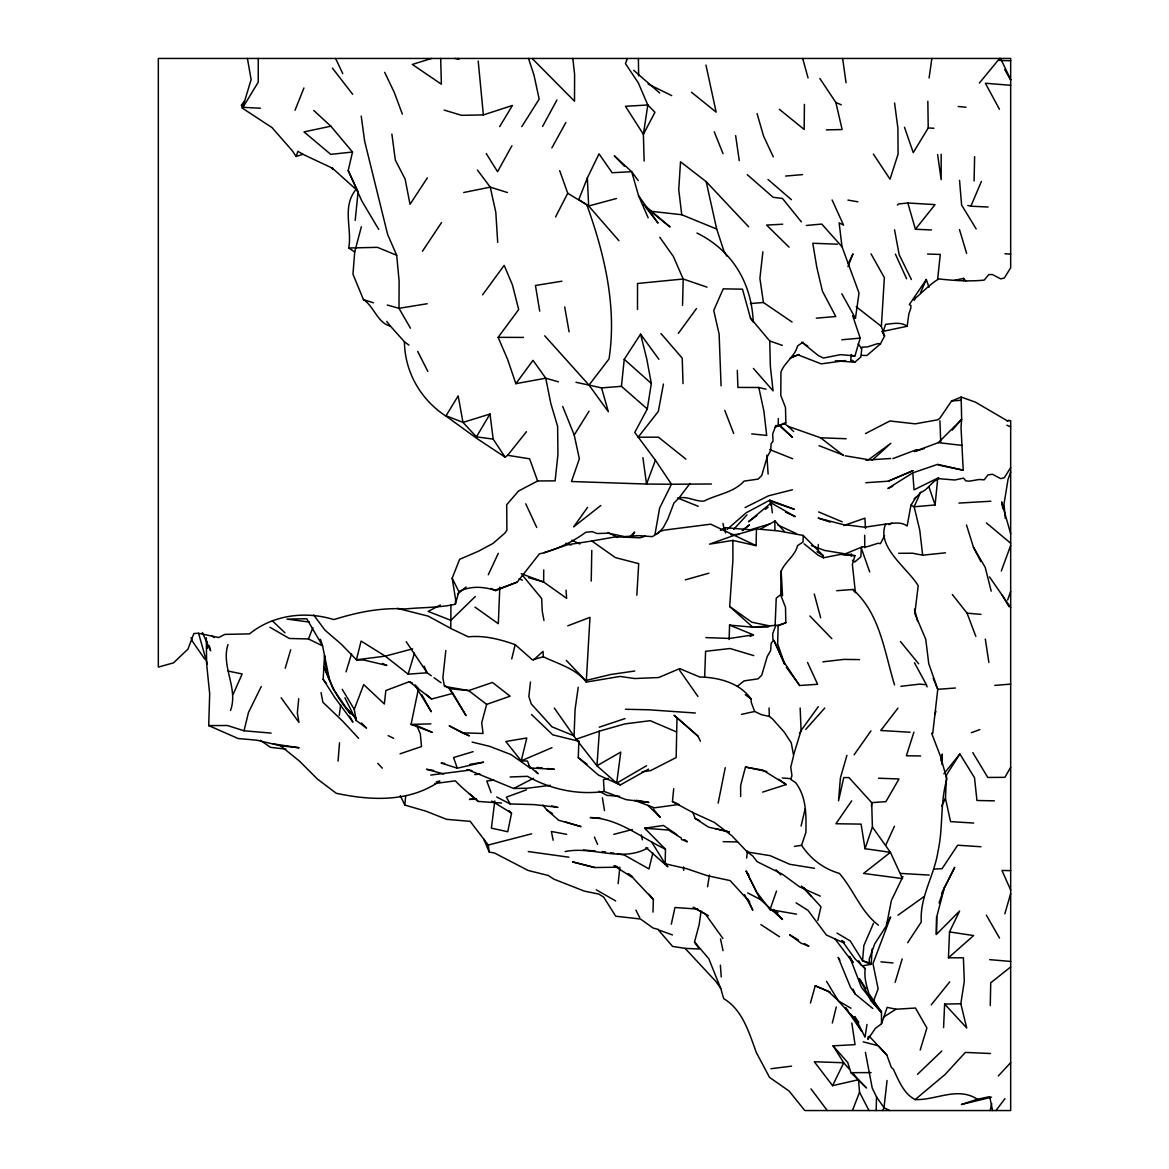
<?xml version="1.0" encoding="UTF-8"?>
<svg xmlns="http://www.w3.org/2000/svg" width="1169" height="1169" viewBox="0 0 1169 1169"><rect width="100%" height="100%" fill="white"/><g stroke="black" fill="none" stroke-linecap="round" stroke-linejoin="round"><path stroke-width="1.5" d="M637.5 309.522L637.529 283.483L683.193 279.011L707.026 287.15M941.162 154.206L941.162 179.617L937.611 154.498M258.276 58.45L258.232 82.181L242.421 108.206L271.997 127.582L292.367 150.83L296.064 156.456L302.917 154.308L332.361 168.146L356.034 189.407L358.094 191.804L355.186 220.488M450.942 604.665L450.766 628.44L468.287 636.842C484.361 635.176 500.171 639.37 515.193 644.645L532.421 659.857L543.322 656.759C558.197 664.021 575.674 668.317 586.253 682.097L620.081 676.427L634.519 678.531L658.702 677.523L679.671 668.624L699.69 676.997C718.599 677.406 739.48 682.623 751.039 698.96L751.346 702.671L754.677 711.453L761.487 714.712L769.363 716.422L772.548 718.964L784.267 732.159L791.267 742.841L793.619 755.583L790.755 767.156L791.91 775.573L790.945 779.504L795.607 782.602C806.698 797.156 806.172 815.202 805.909 832.401L801.569 845.289C810.672 859.083 823.531 868.728 839.313 873.389C853.735 889.682 860.705 911.776 878.445 925.161M543.717 569.946L543.643 582.016L566.629 598.323L566.059 590.17M774.974 529.762L774.784 520.76M804.418 104.392L804.17 129.452L779.343 109.301M756.46 528.929L756.095 545.645L732.846 540.414L709.525 544.14L733.913 535.446L756.46 528.929L778.393 530.945L803.176 535.446L803.088 541.934L797.579 545.66C795.008 556.166 784.326 562.274 780.95 571.889L780.79 595.211L785.495 607.296L785.846 622.741L778.13 625.78M960.816 1003.776L944.64 1004.054L966.719 1028.004L960.816 1003.776L964.308 981.346L963.402 957.806L948.454 957.791L949.52 931.912L959.603 911.016L936.384 934.411L936.617 916.701M936.384 934.411L936.705 916.92L944.274 887.972L954.708 867.31L941.556 893.481M749.68 902.015L730.172 880.608L707.113 875.639L686.817 868.742L665.176 863.774L665.468 849.205L644.645 828.222L663.422 825.46L676.822 834.593M990.26 1005.603L990.742 982.808L1010.674 966.953M974.084 180.947L974.625 156.617M818.212 549.298L818.329 544.447M682.55 305.357L683.193 279.011L673.417 256.566L659.798 237.307M704.644 676.851L705.594 651.308L730.026 648.517L753.771 655.604M876.195 1110.55L876.531 1096.946L872.206 1088.018L865.425 1052.348M653.003 912.098L653.339 899.575L649.014 894.27M775.836 425.589L778.174 425.618L778.364 418.487M785.846 622.741L778.174 625.371L777.648 643.885L784.677 664.138M729.135 639.458L729.558 625.094L752.763 627.183L775.836 625.342L772.68 633.773L773.03 640.977L771.16 643.315L770.634 650.534L767.215 656.583L761.75 675.185L758.096 678.838L744.127 680.869L737.507 686.159M273.21 743.849L299.132 747.78L280.414 745.734L256.829 740.182L238.198 738.545L208.71 725.598L209.689 693.889L206.635 664.007L206.299 637.792M591.236 581.081L591.777 550.438M941.98 764.482L942.331 754.034L941.001 760.814M940.709 441.911L939.92 420.738M648.561 769.114L620.374 784.94L598.44 775.076L578.26 757.644L578.845 741.263L576.171 739.203L554.296 708.049M868.158 1036.582L867.924 1039.358L875.333 1028.369L881.514 1023.796L881.455 1011.097L880.973 1012.106L870.408 999.977L880.228 1009.855M775.12 625.196L776.231 598.163L780.848 594.51M872.059 949.126L871.241 964.308L862.401 965.799L865.235 968.692C863.643 979.447 867.968 989.602 870.7 999.67L873.623 1000.796L878.124 988.842L872.965 963.665L890.573 916.964L886.38 924.635M914.114 498.915L916.087 497.088L910.929 505.213L907.144 526.035C901.051 521.33 892.648 523.449 885.605 524.107L864.695 527.204L842.469 524.428L818.198 518.086L830.165 522.09M973.675 823.049L950.558 821.617L945.458 798.383L946.525 774.886L959.866 753.961L974.508 777.736L976.948 800.502L994.424 800.838M943.573 1027.595L944.64 1004.054M861.509 355.347L866.887 355.508L880.418 343.905L884.582 336L881.368 326.399L884.363 277.667L871.022 253.848M752.763 627.183L729.69 606.55L732.919 559.922L732.846 540.414M871.475 806.259L871.679 802.621L848.972 777.575L843.755 777.575L838.553 800.765L840.409 777.926L846.926 755.335M916.964 296.897C923.948 290.628 930.685 283.819 938.707 278.923C953.962 280.56 969.13 281.685 984.196 280.092L988.828 274.598L992.466 274.54L1000.664 278.865L1004.303 278.017L1010.674 267.833L1010.674 58.45L158.326 58.45L158.326 667.104L173.523 662.838L187.975 649.102L193.864 633.525L198.248 633.233L218.735 637.514L224.799 634.402L249.552 633.876C272.918 614.894 305.197 610.803 333.56 619.497L335.182 619.19C358.152 612.059 381.386 607.442 405.322 608.961C422.214 607.266 438.974 607.865 455.355 604.227L455.647 599.712L452.169 578.202L459.651 559.308L478.559 551.183L493.055 543.395L504.862 533.122L506.893 530.215L506.703 504.701L518.525 491.053L537.608 480.97L555.114 480.854L557.934 454.522L557.628 426.393L550.804 403.466L545.748 378.201L533.02 360.344L515.865 383.666L507.521 359.175L498.126 337.344L518.685 309.566L512.46 284.958L504.16 265.363L482.607 294.822M642.073 771.774L650.622 770.605L676.164 757.556L676.997 717.649L674.045 715.296L697.966 736.119L700.436 741.204M349.575 716.232L352.936 722.135L334.787 697.498L323.141 679.35L324.529 655.59C325.713 677.947 336.336 697.089 350.437 713.835L333.077 688.936L324.076 667.119L329.541 680.256L322.586 645.887L320.35 639.282M361.338 226.815L354.704 251.949L352.965 274.189L363.427 299.585C374.255 306.614 377.236 322.79 390.417 326.136L404.43 341.772L408.96 345.133M636.842 595.196L638.698 563.648L615.303 557.569L591.865 541.013L567.769 544.696L544.023 552.747M338.06 761.107L339.536 742.724M676.018 731.706L650.256 720.688L624.918 723.903L599.376 731.166L596.95 765.783L616.691 783.157L620.374 784.94M932.745 733.416L937.772 689.301L928.756 663.656L925.746 639.297L914.816 613.52L918.206 585.757C907.787 568.236 876.005 547.092 885.605 524.107M494.808 800.94L491.389 828.149L507.755 831.744L511.54 813.142L509.012 810.716M931.635 733.255L940.431 756.168L946.89 779.153C939.934 802.621 943.354 827.199 938.064 850.944C934.469 875.391 919.623 896.652 921.289 921.976L907.67 942.711M658.279 929.428L653.062 928.025L640.51 919.024L615.756 916.218L603.672 897.12L598.835 894.08L584.5 891.173L553.945 879.205L548.217 875.479L528.096 870.452L494.604 853.063L489.197 852.026L488.277 845.041L470.201 821.369L446.602 819.337L426.101 811.242L404.825 805.061L405.628 796.308M445.827 650.505L442.876 677.786L444.454 686.378L468.652 690.587L486.625 704.381L510.137 696.198L492.485 682.462L468.652 690.587L449.407 688.687L445.228 685.706M298.723 698.682L297.35 712.958L298.957 722.471L281.13 697.747M910.929 505.213L914.158 506.791L935.112 504.964L937.626 479.173L938.707 478.676L954.825 480.006L963.534 478.121L965.842 480.839L969.306 481.175L979.286 479.48L984.196 479.845L987.995 474.892L992.466 474.278L1000.664 478.603L1004.303 477.77L1010.674 467.585M820.287 896.126L799.654 886.876L782.295 874.164L757.132 861.685L752.675 855.956L747.283 851.996L731.794 835.674L714.186 822.318L693.159 812.718L672.453 801.554L673.724 788.695M711.439 483.995L671.444 484.244L655.414 460.235L634.767 432.486L647.29 408.96L621.44 386.325L624.246 359.307L640.583 334.173L658.892 359.292M618.138 883.662L619.877 867.164M937.626 279.435L940.271 254.447L927.514 254.038M762.875 251.832L759.908 278.339L763.415 302.508L792.071 322.03M530.478 682.038L528.856 696.505L531.281 703.943L552.002 726.84L574.067 735.827L575.075 709.525L578.231 687.24M746.64 858.046L747.473 850.988M227.955 644.601C220.912 666.9 238.651 688.366 230.498 710.533M769.845 500.902L769.83 500.142L794.336 509.289L771.467 501.472M851.061 556.225L851.339 554.252L848.796 554.632M339.244 715.486L340.661 704.98M701.079 911.06L699.15 924.708L694.518 941.966L699.223 948.994L685.092 948.38L672.57 946.393L658.264 929.823L672.438 934.937M858.221 343.905L861.758 348.742L860.895 356.94L854.787 362.229L852.245 360.286L850.637 361.075L851.339 354.499L851.543 355.654L854.963 355.873L860.194 338.119L852.639 315.659L855.46 318.275L859.025 293.039L842.016 246.761L839.137 222.826L843.58 225.164L832.094 199.957M929.092 77.943L931.868 58.45M881.747 331.616L907.144 326.283L908.854 313.891L910.797 308.397L910.929 305.46L909.277 304.656L926.33 279.508L928.99 287.296M887.052 1080.492L884.012 1107.701L882.785 1110.55M866.989 1024.482L865.031 1037.151L854.7 1016.679L858.733 1022.217M647.29 408.96L651.323 383.461L646.705 358.708L640.583 334.173M707.581 886.774L709.422 875.113M354.704 251.949L348.757 248.003C352.234 228.496 341.684 206.811 356.034 189.407M725.248 767.653L718.146 803.132M663.422 384.06L658.337 411.415L638.128 437.221L658.425 437.177L685.896 459.11M902.921 876.516L891.406 900.451L886.423 925.716L874.66 943.982L869.225 959.062L869.429 962.847L871.241 964.308M1010.674 79.594L1000.591 58.45M671.298 924.255L674.995 907.495L697.805 909.102M817.832 920.383L820.959 906.779L803.22 887.388M990.143 1110.55L991.736 1103.653M999.612 58.45L979.403 83.014M378.698 229.387L361.82 200.966L348.201 170.557L352.512 152.028L330.842 126.208L313.76 110.456M801.086 826.001L805.163 808.816M511.715 658.965L515.193 644.645M652.843 852.975L648.985 868.932L624.363 855.08L617.51 853.852M260.366 108.235L242.757 107.314L251.116 79.653L247.433 58.45M208.71 725.598L227.385 725.511L244.014 730.786L248.486 712.491L261.242 686.554M832.328 1023.036L836.273 1006.991M882.727 332.96L885.605 324.354C892.648 323.696 901.051 321.577 907.144 326.283M762.656 792.1L786.196 784.56L762.772 770.093L745.486 767.054L740.62 785.48L740.664 796.527M333.34 168.964L332.361 168.146M486.625 704.381L481.716 722.793L483.045 733.46L462.354 732.846L449.203 725.832L469.339 735.871L462.354 732.846M810.424 1003.06L815.231 985.774L830.092 992.057M880.973 1012.106L879.073 1008.847M1004.814 913.837L1010.674 893.627M804.111 543.804L818.242 555.304L823.444 557.788L840.54 554.398L854.963 555.626L852.376 564.437L855.43 592.712M1009.066 420.241L1007.05 420.898L1010.674 420.679L1010.674 1110.55L804.783 1110.55L789.133 1091.072L769.538 1077.394L756.328 1052.524C749.11 1033.001 742.739 1009.943 723.655 998.604L720.893 988.872L708.765 958.682L694.518 941.966M285.207 668.288L290.716 649.716M431.273 675.755L427.08 672.774L408.156 674.162L414.44 653.164M895.118 982.369L902.19 958.901M920.208 1050.025L926.885 1027.975L915.459 1008.029L895.922 1009.227L887.169 1007.357L881.514 1023.796M346.039 671.868L351.562 653.807M793.766 754.341L801.072 730.537L818.256 706.704M913.924 732.13L906.37 755.773L920.602 755.948M881.105 1011.58L869.721 994.804M934.805 714.741L935.945 711.322M455.355 604.227L458.876 591.631C470.128 585.698 483.922 586.429 495.758 590.608L517.195 582.133L539.333 553.96C556.152 549.722 571.86 542.518 585.874 532.216L592.405 531.661L597.14 533.532L608.114 533.196L624.567 536.586L638.61 535.65L652.273 536.644L658.556 532.918L663.393 527.467L667.835 519.036L673.914 503.05L678.999 498.009L690.002 483.44M872.41 827.067L890.413 852.333L863.584 873.433L902.497 878.606L890.413 852.333L865.016 848.709L872.41 827.067L871.679 802.621L885.912 801.656L899.005 778.949L878.577 778.233M939.043 902.965L944.274 887.972M776.523 891.085L770.035 909.555L777.999 912.799M1010.674 472.013L1008.043 479.363L1003.981 504.16L1005.34 518.51M1007.649 599.931L1010.674 591.456M296.064 156.456L297.949 151.298L302.917 154.308M1001.292 571.042L1010.674 545.455M655.414 460.235L646.545 484.054L571.466 481.511L579.356 458.818L574.213 435L562.727 406.491M627.373 58.45L625.444 63.594L638.332 82.911L647.801 104.991L654.947 112.268L643.388 134.303L644.134 161.044M361.44 723.026L366.569 728.082L356.209 720.484L354.265 709.32L363.705 684.596L384.367 703.986L385.843 690.514L409.355 681.688L412.511 683.105M852.508 1110.418L859.536 1092.255L858.499 1079.718L852.815 1073.186M269.937 627.3L289.342 638.479L308.441 638.961L312.868 627.651M847.934 266.664L852.99 253.834L848.314 263.668M638.201 180.552L631.669 171.697L612.147 172.734L599.025 153.855L587.335 177.995L578.816 199.534L588.665 206.007L618.927 240.697M295.012 110.295L303.94 87.967M967.786 205.452L970.898 206.197L981.39 181.443M873.491 923.276L863.876 945.546L862.547 960.713L870.16 964.279M233.157 694.313L242.144 673.958L228.189 671.094M775.836 425.589L772.68 434.02L773.03 441.239L771.16 443.577L770.634 450.781L767.215 456.831L761.75 475.432L758.096 479.1L744.127 481.117C733.314 492.807 717.371 494.209 704.118 501.063C695.687 501.896 687.679 495.919 678.999 498.009M920.5 292.703L926.33 279.508M937.626 479.173C930.948 482.402 927.908 489.943 920.5 492.456L914.158 506.791L919.769 530.2L922.662 555.187L945.487 552.805M885.795 845.07L894.431 826.249M488.277 574.753L498.301 553.332M849.41 1069.27L843.726 1062.753L814.325 1061.759L832.591 1085.665L843.726 1062.753L833.073 1045.831L855.05 1044.648L851.836 1023.036M884.582 535.753L880.418 543.658L878.109 543.249L867.31 546.697L862.24 546.873L843.594 554.544L847.189 554.647M941.659 806.099L945.458 798.383M799.421 733.767L801.072 730.537L800.166 708.034M555.582 216.893L567.739 193.28L559.703 170.659M542.533 126.5L556.941 100.023M551.856 147.922L565.854 122.526M511.934 145.716L497.556 171.711L486.231 153.548M632.371 536.001L634.635 531.997L629.916 536.834M1010.674 767.229L1004.945 777.327L987.79 777.458L972.783 752.602M476.441 436.855L490.001 414.031L462.982 422.418L446.061 415.726L458.175 395.882L462.982 422.418L476.441 436.855L493.172 439.106L505.052 457.123L507.653 455.296L526.445 431.726M499.66 126.676L512.431 105.458L483.367 114.927L461.55 115.322L444.132 110.076M927.835 101.279L928.23 127.947L913.252 152.642L904.499 127.26M574.213 435L589.059 411.181M521.783 126.632L539.172 99.117L533.97 75.006L528.505 58.45M427.313 177.951L410.027 204.327L405.132 179.12L395.327 160.065L391.878 134.055M790.156 358.094L798.924 354.528L790.945 357.539M422.462 251.233L441.531 222.563M1007.108 420.708L975.443 402.151L961.152 397.08L951.566 400.996L939.686 418.487L937.48 419.861L915.195 423.836L889.901 420.986L865.44 433.582M851.69 800.853L835.908 823.75L861.1 824.116L865.016 848.709M854.101 754.838L870.978 730.859M242.421 108.206L241.472 105.152L244.233 101.265M587.569 507.404L573.628 526.898L600.793 505.519M678.341 333.37L696.461 308.587M996.003 1110.55L1004.96 1098.597M575.996 382.292L589.015 385.112L609.02 358.941C617.071 306.789 604.461 253.863 586.838 204.853L567.739 193.28M861.29 348.347L862.24 347.12L867.31 346.945L878.109 343.496L880.418 343.905M869.707 571.933L861.29 548.1L862.24 546.873M897.967 708.122L880.783 730.493L910.081 732.247M914.085 300.389L916.087 297.335L914.114 299.162M907.845 202.997L915.415 229.241L935.039 204.619L907.845 202.997L898.435 203.961L897.427 205.116M943.88 773.82L959.866 753.961M931.211 1004.872L949.71 981.887M916.964 496.65L920.5 492.456M952.311 430.119L961.649 419.335L961.152 397.08M805.748 729.398L824.729 708.078M733.752 529.323L746.962 514.901M998.326 1075.918L1010.674 1062.665M924.211 448.56L914.348 451.541L938.312 442.642L961.649 419.335L961.006 427.036L963.227 470.216L938.283 465.028M475.33 596.468L450.883 620.33L428.146 611.416L440.318 605.031M917.49 1074.311L941.805 1051.063M872.118 460.323L890.807 443.329L868.552 459.724L845.231 455.793M533.459 659.988L543.015 651.367L543.322 656.759M948.454 957.791L973.616 935.565L949.52 931.912M727.089 529.411L746.173 512.782L769.83 500.142L770.926 505.242M803.088 342.196L797.579 345.907C795.008 356.413 784.326 362.522 780.95 372.137L780.79 395.458L785.495 407.557L785.846 423.003L775.047 427.24M863.204 1041.842L878.357 1045.787L886.847 1055.096L891.304 1067.297L893.364 1069.255C898.669 1080.317 903.593 1093.658 915.137 1099.605L945.136 1074.428L965.346 1052.421L990.435 1053.503M785.495 512.066L795.212 516.625L771.145 502.933L748.511 521.71L756.913 515.529M457.853 593.779L466.11 586.984M765.315 509.363L768.121 507.302M897.953 915.225L923.495 896.988M883.662 1017.059L895.922 1009.227M963.227 470.216L937.64 464.356L912.77 472.875L887.899 488.496L892.736 486.246M646.589 765.71L616.691 783.157L620.768 752.105L596.95 765.783L576.171 739.203L599.376 731.166M720.367 530.317L725.101 527.672L750.44 529.776L769.991 523.873M760.829 528.885L775.076 521.023L784.326 531.442M888.849 524.647L891.903 523.011M430.747 775.062L469.12 770.21L513.673 788.476L533.517 778.276M745.077 507.565L768.588 495.802L792.45 489.767M938.663 477.624L914.056 489.84L912.77 472.875M750.177 636.418L753.435 634.855L729.558 625.094M551.973 747.678L521.242 760.844L505.782 741.497L526.781 737.975L521.242 760.844L527.497 761.034L530.068 767.96L554.369 769.304L547.457 768.559M888.25 481.204L912.945 470.698L888.25 481.204L865.849 482.709M658.556 532.918L654.991 534.321L659.623 508.091L671.444 484.244L646.545 484.054L642.906 457.693M567.783 625.839L589.98 617.349L586.253 682.097M892.868 458.628L916.803 449.539M517.195 582.133L494.648 590.345M526.43 789.849L506.323 797.141L510.195 803.965L534.277 804.608L558.008 807.355M971.381 732.685L979.841 729.617M778.174 425.618L785.846 423.003M843.755 525.524L864.914 518.188L865.484 528.417M400.076 753.815L421.541 746.538L420.285 733.664L416.69 725.569L411.064 724.385L418.458 688.629L415.185 685.019M599.244 727.162L625.035 718.584M450.766 628.44L428.307 616.165L397.358 608.348M992.583 1110.55L989.675 1096.639L977.416 1099.269L961.415 1104.5L991.56 1097.18M645.2 536.162L640.057 537.798L615.844 536.805L591.865 541.013M658.921 531.793L664.065 530.156L710.694 524.18L756.095 545.645M431.58 58.45L412.306 64.441L441.371 84.183L440.684 58.45M647.845 847.92C621.411 862.854 592.902 845.83 565.124 851.558M473.109 751.652L453.543 757.57L457.298 768.194L483.63 762.173L469.719 764.38M685.326 579.868L708.838 573.19M531.632 833.818L488.277 845.041M616.472 198.511L588.665 206.007L587.335 177.995M412.599 648.839L385.259 656.16L356.428 659.784L341.304 644.207L324.982 630.179L313.643 614.952M409.355 681.688L431.551 699.033L452.914 693.363L466.022 715.545L449.407 688.687L452.914 693.363M613.783 834.359L632.268 829.537M608.421 778.379L603.467 779.65L604.168 791.442L626.175 799.669L648.927 802.431L636.418 800.312M954.825 280.268L963.534 278.383L965.842 281.086M832.591 1085.665L858.499 1079.718L866.463 1087.959L850.959 1072.674L847.73 1062.504L833.073 1045.831M741.526 714.376L754.677 711.453M330.842 126.208L304.028 131.892L330.739 154.366L352.512 152.028M463.728 192.505L490.249 187.142L507.419 192.505M436.402 781.798L439.88 781.097C409.296 802.519 371.055 800.677 336.234 793.283L317.223 778.89L299.366 760.99L280.414 745.734M929.209 875.084L900.539 873.404M515.865 383.666L545.748 378.201L558.446 381.825M427.196 303.735L398.994 308.324L387.26 305.021M561.88 281.203L535.446 285.499L539.713 311.144M794.423 846.4L801.569 845.289M753.435 634.855L729.675 638.435L705.871 637.602M778.174 625.371L775.836 625.342M634.752 671.006L610.846 674.469L585.611 680.577L566.249 660.353M845.625 360.549L821.193 363.866L798.573 355.055M550.424 785.32L527 788.271L513.673 788.476M770.985 1068.729L791.53 1066.143M493.946 780.103L486.757 780.994L491.112 792.611M915.137 1099.605C936.223 1100.307 957.601 1086.249 977.416 1099.269M822.874 661.829L843.96 659.389L859.536 659.608M900.919 686.291L919.784 684.113L926.418 684.756L927.075 686.89M474.702 774.594L480.021 774.068M806.362 225.456L821.778 224.068L842.016 246.761M841.782 339.77L860.194 338.119M785.67 176.051L802.548 174.605M435.014 783.493L455.369 780.834C462.427 788.564 470.566 794.409 478.15 801.423L501.53 803.045M816.313 318.173L835.777 316.507L822.406 291.125L816.824 267.38L812.791 243.254L837.501 244.189M750.41 303.545L763.415 302.508M544.739 335.81L589.015 385.112L601.553 387.903L621.44 386.325M958.931 503.079L990.888 501.223M994.79 685.385L1010.674 684.128M474.585 799.011L469.456 799.406L476.572 798.953M951.566 400.996L961.196 400.251M836.726 590.71L852.946 589.483C880.199 613.871 884.334 651.761 894.548 684.902M955.336 688.03L937.772 689.301L933.169 678.268M786.284 667.236L799.654 685.502L817.628 684.289L807.516 662.399M865.718 460.089L890.676 458.496M604.168 791.442C577.793 795.198 550.614 789.338 527.453 776.333L510.108 776.976M782.66 224.229L766.586 225.076L789.046 247.156M933.87 869.078L942.082 868.669L957.645 845.216L980.908 846.736M348.757 248.003L377.412 247.346L396.7 255.28L399.126 281.247L398.994 308.324L410.465 328.211M430.908 723.874L411.064 724.385L432.252 732.349L416.69 725.569M730.742 534.628L739.319 534.423M826.366 129.876L842.133 129.554L835.864 102.507L819.849 78.484M594.802 867.544L572.825 861.962L594.802 867.544L618.08 867.193M754.487 627.168L768.194 627.052M898.596 553.302L912.536 553.229L922.662 555.187M850.959 1072.674L871.095 1072.601M498.126 337.344L523.464 337.417M766.016 389.189L758.798 387.494L737.887 387.421L737.318 370.325M783.888 423.236L788.198 426.364L820.58 437.776L846.166 438.74M723.143 841.665L737.639 841.943M625.415 709.262L648.663 709.788L695.38 713.017M999.597 60.467L1010.674 60.744M1010.674 870.657L1001.935 870.408L1010.674 890.018M915.415 229.241L931.459 229.957M970.898 206.197L988.097 207.015M854.787 362.229L835.338 360.783M928.23 127.947L933.914 128.269M1010.674 85.308L985.365 83.233L999.437 109.228M600.515 818.227L590.243 817.569C618.606 818.329 640.86 837.662 665.468 849.205M1004.945 253.746L1010.674 254.126M854.963 555.626L851.543 555.407L851.339 554.252M619.585 796.337L606.989 795.373L599.054 791.223M644.645 828.222L668.449 830.034L681.454 838.115M782.28 777.969L791.106 778.671M244.014 730.786L271.106 733.095M583.506 850.024L595.372 851.017M602.152 851.602L605.542 851.88M989.675 959.647L1010.674 961.444M726.738 256.026L724.108 251.569L716.699 229.051L681.746 214.731L650.592 211.253L643.593 204.59M952.326 594.524L967.07 613.17L980.981 614.383M444.702 763.386L441.093 763.05L457.298 768.194M880.915 961.853L892.984 962.949M958.215 106.496L966.047 107.227M568.923 857.198L528.271 851.558M751.711 433.904L766.689 435.409L763.883 411.079L758.798 387.494M537.112 767.434L542.284 768.004M938.312 442.642L962.262 445.404M285.85 749.124L270.477 747.342L260.307 740.269M309.551 622.098L286.96 619.088L306.746 618.766L322.586 645.887L308.441 638.961M747.283 851.996L770.152 855.65L789.762 864.3L814.53 868.289M466.782 769.743L471.838 770.561M848.446 554.398L824.554 550.438L811.447 545.602M433.714 770.488L426.524 769.275L443.782 773.995M847.949 200.089L857.841 201.799M796.527 914.173L770.035 909.555L756.518 891.947L746.143 871.153L748.861 875.099M610.656 852.639L614.09 853.253M566.673 834.315L551.388 831.495L553.127 840.248M507.653 455.296L529.615 458.832L537.608 480.97M854.963 355.873L840.54 354.645L823.444 358.05L818.242 355.551L804.111 344.051M455.077 58.45L458.993 59.21L457.985 58.45M769.684 625.897L751.828 622.215L729.69 606.55M745.486 767.054L766.806 771.525M551.563 805.952L556.4 807.005M472.159 742.096L489.504 746.29L511.014 754.575L530.068 767.96M715.296 828.573L729.412 831.977L708.458 827.111L695.16 818.432L692.72 812.207M616.954 866.448L614.017 865.732L632.867 877.773L653.339 899.575M578.845 741.263L552.776 734.863L531.486 714.478M782.309 345.366L769.743 340.997L750.44 317.997L742.49 289.181L723.216 288.845L713.733 310.428L719.125 334.129L721.068 385.785M528.476 577.632L543.643 582.016L521.228 573.701M565.387 821.909L581.008 826.629L558.753 820.273L546.727 809.869L542.854 805.046M869.429 962.847L862.547 960.713L850.301 940.987L837.004 933.081M363.427 299.585L373.437 302.815M565.928 543.264L571.027 545.075M634.489 800.327L654.377 807.837L678.955 804.433L672.453 801.554M819.045 445.681L842.981 454.946M681.293 839.4L687.24 841.695L684.26 839.663M769.67 449.554L792.626 458.716M677.45 497.936L698.214 506.294M818.607 511.92L842.177 521.827M835.864 102.507L841.242 104.786M1006.918 425.238L1010.674 426.831M490.863 588.489L495.758 590.608M815.231 985.774L828.28 991.429L838.29 1000.606M796.089 902.848L808.013 910.403L826.439 935.054L844.062 942.974M382.409 663.437L386.881 665.453L364.29 660.12L356.428 659.784L361.104 641.065L385.259 656.16L408.156 674.162M640.232 801.671L643.52 803.191M777.911 525.042L796.498 533.663M571.802 540.195L579.897 543.98M519.124 578.713L522.324 580.204M648.137 84.036L671.737 95.624M388.181 735.637L393.632 738.311M889.682 1110.55L884.012 1107.701L876.531 1096.946M695.16 818.432L699.807 820.77M496.679 797.01L510.195 803.965M747.722 892.911L760.318 899.472L782.456 919.492L773.308 909.467M608.114 532.465L617.627 537.506M708.414 915.692L693.173 907.319L705.316 913.997L722.91 938.473M596.278 889.784L615.654 900.934M826.527 981.346L838.305 1000.854L850.959 1008.248M798.559 940.066L789.674 934.791L801.043 943.164L808.904 946.218L804.477 943.588M491.798 801.043L511.54 813.142M684.347 839.897L687.24 841.695M844.602 942.272L841.855 940.563L855.094 958.931L865.235 968.692M801.627 342.225L807.794 346.112M817.043 551.71L823.195 555.611L823.444 557.788M546.727 809.869L552.469 813.58M760.887 924.606L779.475 936.734M696.958 233.04C732.495 250.59 751.565 282.956 753.274 322.074L750.44 317.997M505.052 457.123L477.215 438.696L446.982 416.792C421.264 400.529 404.766 372.458 404.43 341.772M474.965 607.106L498.315 623.705L499.821 587.159M211.37 635.571L214.19 637.573M434.064 677.742L441.034 682.725M778.861 779.285L786.196 784.56M872.395 999.904L873.623 1000.796M745.252 694.707L751.039 698.96M852.449 560.243L854.787 561.982L860.895 556.722L861.29 548.1M578.26 757.644L586.955 764.146M628.323 873.55L632.546 876.735M748.598 226.757L706.193 181.663L680.519 161.804L678.736 189.714L681.746 214.731M820.58 437.776L843.433 455.486M856.176 306.702L881.368 326.399M691.507 92.263L716.159 112.151L705.959 65.084M650.592 211.253L669.998 226.947L646.384 206.942M839.853 960.231L838.158 957.353L850.418 987.133L855.284 994.132L872.775 1008.467M528.826 766.031L538.091 773.703L535.87 771.16M986.417 522.923L1010.674 543.22M768.018 179.5L791.428 199.694M426.174 694.342L431.551 699.033M633.7 70.301L659.711 93.038M747.283 174.692L773.162 197.298L782.456 198.452L801.379 221.876M676.997 717.649L697.966 736.119M645.975 847.554L667.85 866.828L665.95 863.833M780.234 426.48L792.421 437.294L779.358 424.785M624.246 359.307L651.323 383.461M469.339 793.59L478.15 801.423M647.918 805.339L660.207 817.336L653.281 808.977M788.198 426.364L793.634 431.507M272.377 620.856L284.973 632.809M803.746 887.768L806.201 890.164M356.297 717.985L346.039 707.888L354.412 716.392M803.176 535.446L823.195 555.611M801.466 886.087L811.418 896.243M809.854 615.99L831.831 638.625M532.129 58.45L574.505 101.206L574.607 74.407L572.825 58.45M624.363 166.188L614.295 155.755L631.669 171.697L638.581 195.749L648.152 217.799M886.847 1055.096L869.21 1036.202M377.762 763.342L382.307 768.179M775.997 869.78L780.76 874.894M358.62 738.326L343.335 721.814L322.878 702.218L321.066 692.618M838.305 1000.854L858.528 1023.518L850.988 1014.268M884.582 336L883.033 333.399M685.092 948.38L715.954 981.536L720.762 988.433M753.42 368.425L773.089 390.87L770.356 366.35L769.743 340.997M660.982 333.53L682.243 358.182L683.017 383.622M522.353 575.075L541.685 598.572L542.211 610.919L543.95 620.447M900.408 641.503L918.673 663.817M845.611 1007.663L847.759 1010.294M323.141 679.35L326.516 683.5M386.691 321.417L390.417 326.136M879.497 1010.279L861.348 987.191L849.644 956.783L853.063 962.525M645.814 207.439L658.03 223.089L638.581 195.749M332.42 68.109L352.658 94.294M852.946 589.483L854.597 591.631M835.002 938.912L852.873 962.555M810.979 1088.85L827.272 1110.55M477.449 170.06L490.249 187.142L495.817 212.349L497.702 242.363M872.965 1000.693L876.019 1004.77M589.015 385.112L608.348 411.736L601.553 387.903M679.569 670.232L697.951 696.476M204.78 659.111L192.271 641.08L191.088 637.806M989.5 576.916L1010.674 607.515M845.538 1007.795L861.626 1031.16L855.766 1020.756M799.654 685.502L783.771 661.786L773.878 640.291L784.545 664.226M865.981 988.579L859.347 978.701L870.7 999.67M873.375 154.089L890.018 179.193L898.099 154.074L897.894 128.239L894.577 102.989M849.089 956.286L852.961 962.423M651.761 842.191L665.176 863.774M331.543 167.883L332.171 168.891M406.198 641.679L427.08 672.774L424.128 666.14M415.053 685.355L431.288 711.76L421.877 694.795M976.173 228.919L961.605 205.013L959.53 180.362M342.225 689.315L354.265 709.32M1002.257 595.357L1008.993 606.711M241.472 105.152L242.757 107.314M966.485 524.969L973.47 547.282L985.248 567.462L991.195 591.178M986.358 915.181L999.51 938.049M858.747 960.757L861.348 965.287M1004.712 69.526L1010.674 80.091M841.826 293.799L855.46 318.275M914.465 662.735L926.418 684.756M744.565 894.65L752.792 910.198L747.809 898.903M859.536 1092.255L869.005 1110.55M973.47 547.282L980.835 561.558M635.907 910.125L639.75 917.68M417.684 351.372L427.825 371.377M746.143 871.153L760.318 899.472M452.169 578.202L458.876 591.631M344.913 697.805L356.209 720.484M911.396 279.523L899.166 254.696L894.548 229.782M384.689 72.361L394.216 92.278L402.355 114.109M400.295 795.519L404.825 805.061M773.323 156.909L763.605 136.203L757.059 113.539M335.62 58.45L342.751 73.618M348.201 170.557L358.094 191.804M525.758 503.81L536.717 527.482M895.396 254.111L906.589 278.748M202.339 632.531L210.625 650.768L209.309 645.814M853.122 989.193L855.284 994.132M396.7 255.28L387.655 234.545L364.655 141.23L361.221 116.082M594.422 837.092L597.593 844.369M483.645 838.86L489.197 852.026M714.215 131.746L723.026 153.636M724.795 410.436L733.65 433.407M967.07 613.17L975.823 636.418M928.99 487.035L935.112 504.964M207.293 664.226L198.584 633.32M959.501 229.606L966.617 253.381M1010.674 533.736L1001.643 501.896L1002.856 508.72M802.694 58.45L808.042 77.914M814.267 594.027L820.653 617.729M914.523 609.137L917.68 621.455M706.193 181.663L716.699 229.051M641.313 834.929L642.424 839.81M720.513 938.897L723.012 950.689M1000.123 58.45L1000.357 59.634M723.012 523.449L724.137 529.499M564.7 306.95L569.098 331.85M602.4 797.842L604.519 810.614M985.335 639.078L988.872 662.502M846.049 82.736L842.63 58.45M735.652 135.619L739.246 160.621M490.001 414.031L493.172 439.106M771.145 502.933L772.344 512.782M478.209 61.109L483.367 114.927M206.884 641.328L207.527 648.386M720.382 965.141L721.244 976.933M725.101 527.672L725.467 532.976M766.849 455.121L768.121 474.044M781.155 570.808L782.514 595.679M683.529 866.96L683.719 870.321M769.056 707.976L769.363 716.422M963.534 278.383L963.607 280.662M638.391 58.45L638.639 75.912M864.665 535.241L864.782 547.75M647.801 104.991L643.388 134.303L625.459 106.277L647.801 104.991M749.256 525.056L742.344 530.478L749.256 525.056"/></g></svg>
